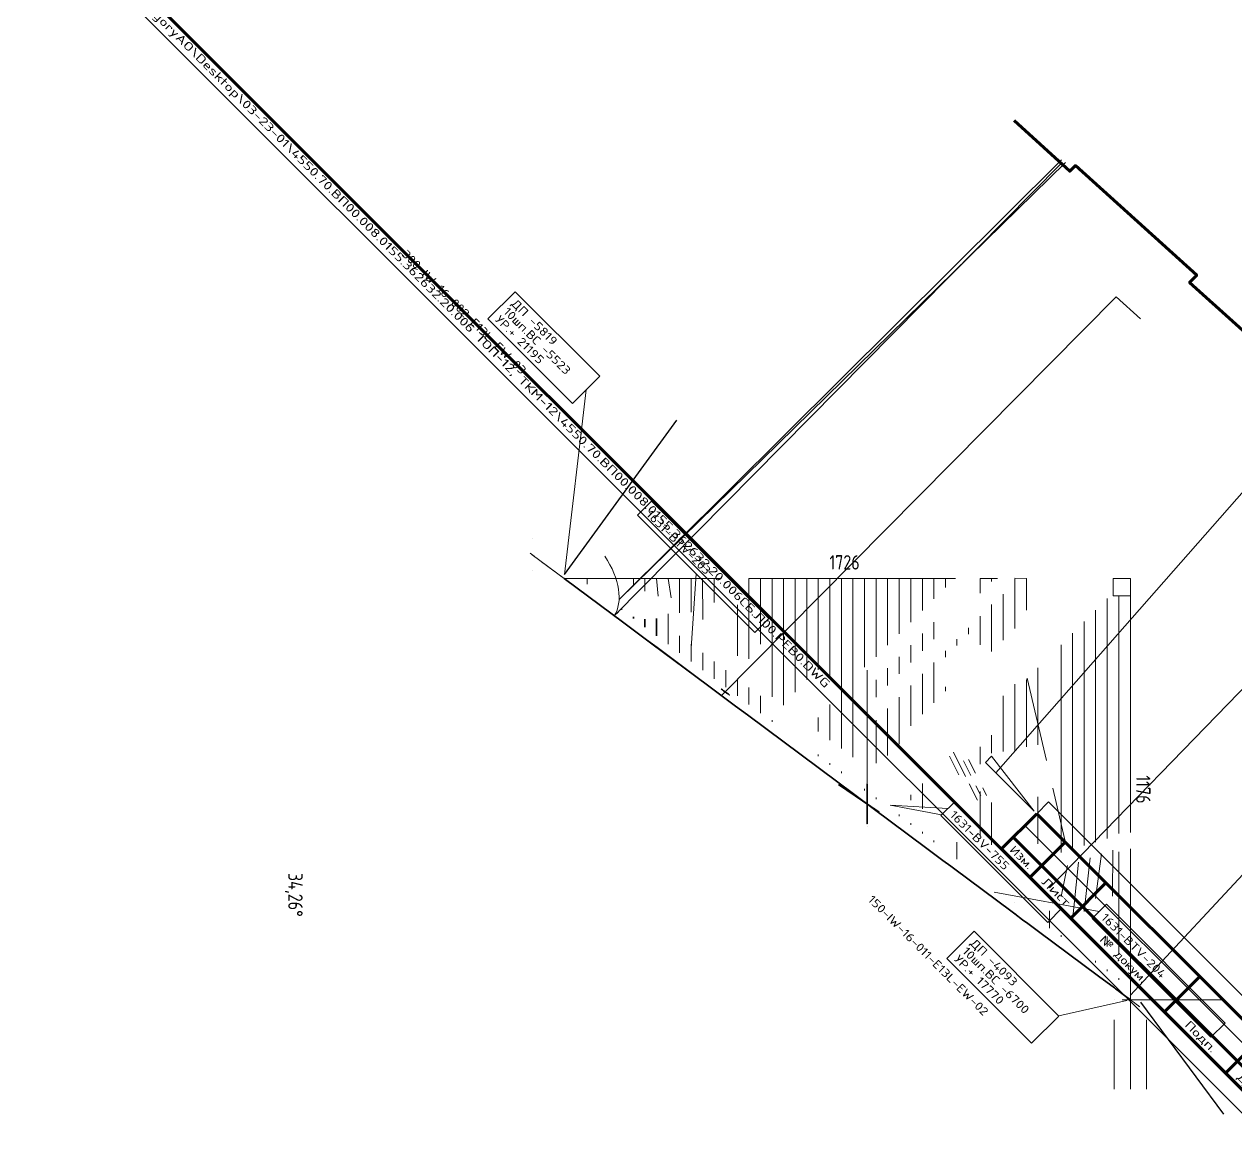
# Model space of a CAD drawing. Header units: millimetres. Extents: x -1501 to 8157, y -8271 to 1386.
# Drawn here: x 684.1 to 894.2, y -1446.8 to -1254.2 of the extents above; entities that cross this region are included whole.
import ezdxf
from ezdxf.enums import TextEntityAlignment as Align

# ---------------------------------------------------------------- set-up
doc = ezdxf.new("R2010")
doc.units = ezdxf.units.MM
doc.header["$MEASUREMENT"] = 0
for name, color, linetype, lineweight in [('--TEXT--', 7, 'Continuous', 25), ('OFORMLENIE', 7, 'Continuous', 25), ('подложка', 253, 'Continuous', 13), ('СН', 1, 'Continuous', 50)]:
    doc.layers.add(name, color=color, linetype=linetype, lineweight=lineweight)
doc.layers.add('непечат', color=2, linetype='Continuous', plot=False)
doc.layers.add('Построение', color=7, linetype='Continuous')
doc.styles.add('GOST_2.304', font='CS_Gost2304.shx', dxfattribs={"height": 2.5})
doc.styles.add('GOST_2.304_07', font='CS_Gost2304.shx', dxfattribs={"width": 0.7})
doc.styles.add('GOST_2.304_09', font='CS_Gost2304.shx', dxfattribs={"width": 0.9})
doc.styles.add('Style-CS_Gost2304', font='CS_Gost2304.shx')
doc.styles.add('TNR_30', font='times.ttf', dxfattribs={"height": 3})

# ---------------------------------------------------------------- blocks, each defined once
blk = doc.blocks.new('TerminatorOpen_0.4')
at = {"color": 0, "linetype": 'ByBlock', "lineweight": -2}
for q in [(-1, 0.2), (-1, 0), (-1, -0.2)]:
    blk.add_line((0, 0), q, dxfattribs=at)
blk = doc.blocks.new('*U21')
at = {"color": 0, "linetype": 'ByBlock', "lineweight": -2}
blk.add_lwpolyline([(420, 297), (0, 297), (0, 0), (420, 0)], close=True, dxfattribs=at)
at = {"color": 0, "linetype": 'ByBlock', "lineweight": 50}
blk.add_lwpolyline([(20, 292), (415, 292), (415, 5), (20, 5)], close=True, dxfattribs=at)
at = {"color": 0, "linetype": 'ByBlock', "lineweight": -2, "insert": (8, 2.5), "char_height": 2.5, "attachment_point": 4, "style": 'GOST_2.304'}
blk.add_mtext('C:\\\\Users\\\\GrigoryAO\\\\Desktop\\\\03-23-01\\\\4550.70.ВП00.008.0155.362632.20.006 ТОП-12, ТКМ-12\\\\4550.70.ВП00.008.0155.362632.20.006СБ.Л00.РЕВ0.DWG', dxfattribs=at)
at = {"color": 0, "linetype": 'ByBlock', "lineweight": -2, "style": 'TNR_30'}
blk.add_attdef('ВЕРХНИЙ_НОМЕР_ЛИСТА', text='', height=3, dxfattribs=at).set_placement((410, 287), align=Align.MIDDLE_CENTER)
blk = doc.blocks.new('ST_2a_dyn')
at = {"color": 0, "linetype": 'ByBlock', "lineweight": 50, "extrusion": (0, 1, 0)}
for p, q in [((-185, 15), (0, 15)), ((-10, 8), (0, 8)), ((-185, 5), (-120, 5)), ((-185, 0), (0, 0))]:
    blk.add_line(p, q, dxfattribs=at)
at = {"color": 0, "linetype": 'ByBlock', "lineweight": 50, "extrusion": (1, 0, 0)}
for p, q in [((-185, 0), (-185, 15)), ((-178, 15), (-178, 0)), ((-168, 15), (-168, 0)), ((-145, 15), (-145, 0)), ((-130, 15), (-130, 0)), ((-120, 0), (-120, 15)), ((-10, 0), (-10, 15))]:
    blk.add_line(p, q, dxfattribs=at)
at = {"color": 0, "linetype": 'ByBlock', "lineweight": 50}
blk.add_line((0, 15), (0, 0), dxfattribs=at)
at = {"color": 0, "linetype": 'ByBlock', "lineweight": -2, "extrusion": (0, 1, 0)}
blk.add_line((-185, 10), (-120, 10), dxfattribs=at)
at = {"color": 0, "linetype": 'ByBlock', "lineweight": -2, "style": 'GOST_2.304'}
for s, p in [('Лист', (-5, 11.5)), ('Лист', (-173, 2.5)), ('Подп.', (-137.5, 2.5)), ('Дата', (-125, 2.5))]:
    blk.add_text(s, height=2.5, dxfattribs=at).set_placement(p, align=Align.MIDDLE_CENTER)
at = {"color": 0, "linetype": 'ByBlock', "lineweight": -2, "width": 0.9}
for s, style, p in [('Изм.', 'GOST_2.304', (-181.5, 2.5)), ('№ докум.', 'GOST_2.304_09', (-156.5, 2.5))]:
    blk.add_text(s, height=2.5, dxfattribs=dict(at, style=style)).set_placement(p, align=Align.MIDDLE_CENTER)
at = {"color": 0, "linetype": 'ByBlock', "lineweight": -2}
for tag, height, style, flags, p in [('ИЗМ_2', 2.5, 'GOST_2.304', 12, (-181.5, 12.5)), ('ЛИСТ_2', 2.5, 'GOST_2.304', 12, (-173, 12.5)), ('N_ДОК_2', 2.5, 'GOST_2.304_09', 12, (-156.5, 12.5)), ('ИЗМ_1', 2.5, 'GOST_2.304', 12, (-181.5, 7.5)), ('ЛИСТ_1', 2.5, 'GOST_2.304', 12, (-173, 7.5)), ('N_ДОК_1', 2.5, 'GOST_2.304_09', 12, (-156.5, 7.5)), ('ШИФР', 5, 'GOST_2.304', 4, (-65, 7.5)), ('LIST', 3.5, 'GOST_2.304', 4, (-5, 4))]:
    blk.add_attdef(tag, text='', height=height, dxfattribs=dict(at, style=style, flags=flags)).set_placement(p, align=Align.MIDDLE_CENTER)
at = {"color": 0, "linetype": 'ByBlock', "lineweight": -2, "style": 'GOST_2.304_07', "width": 0.7, "flags": 12}
for tag, p in [('ДАТА_2', (-125, 12.5)), ('ДАТА_1', (-125, 7.5))]:
    blk.add_attdef(tag, text='', height=2.5, dxfattribs=at).set_placement(p, align=Align.MIDDLE_CENTER)

msp = doc.modelspace()

# ---------------------------------------------------------------- hatches: boundary and pattern name
at = {"layer": 'подложка', "extrusion": (-0.597069, -0.80219, 8.32667e-17)}
h = msp.add_hatch(color=252, dxfattribs=at)
edge = h.paths.add_edge_path()
edge.add_arc((1430.2, -338.65), 1, 180, 540)
at = {"layer": 'подложка', "extrusion": (0.597069, 0.80219, -8.32667e-17)}
h = msp.add_hatch(color=252, dxfattribs=at)
edge = h.paths.add_edge_path()
edge.add_arc((-1443.14, -338.65), 1, 180, 540)
at = {"layer": 'подложка', "extrusion": (0.597069, 0.80219, 5.55112e-17)}
h = msp.add_hatch(color=252, dxfattribs=at)
edge = h.paths.add_edge_path()
edge.add_arc((-1455.22, -338.65), 1.73, 0, 360)
at = {"layer": 'подложка', "extrusion": (-0.597069, -0.80219, 8.32667e-17)}
h = msp.add_hatch(color=252, dxfattribs=at)
edge = h.paths.add_edge_path()
edge.add_arc((1469.89, -338.65), 1, 180, 540)
at = {"layer": 'подложка', "extrusion": (-0.597069, -0.80219, -1.38778e-17)}
msp.add_hatch(color=252, dxfattribs=at).paths.add_polyline_path([(1477.91, -340.09), (1483.67, -338.65), (1477.91, -337.21)])
at = {"layer": 'подложка', "extrusion": (1, 3.92523e-17, 1.17757e-16)}
h = msp.add_hatch(color=252, dxfattribs=at)
edge = h.paths.add_edge_path()
edge.add_arc((-1389.56, -324.85), 1, -90, 270)
at = {"layer": 'подложка', "extrusion": (0.597069, 0.80219, 4.16334e-17)}
h = msp.add_hatch(color=252, dxfattribs=at)
edge = h.paths.add_edge_path()
edge.add_arc((-1495.77, -338.65), 0.431, 90, 450)
at = {"layer": 'подложка', "extrusion": (0.597069, 0.80219, -8.32667e-17)}
h = msp.add_hatch(color=252, dxfattribs=at)
edge = h.paths.add_edge_path()
edge.add_arc((-1508.71, -338.65), 1, 180, 540)
at = {"layer": 'подложка', "extrusion": (0.597069, 0.80219, 5.55112e-17)}
h = msp.add_hatch(color=252, dxfattribs=at)
edge = h.paths.add_edge_path()
edge.add_arc((-1520.79, -338.65), 1.73, 0, 360)
at = {"layer": 'подложка', "extrusion": (-0.597069, -0.80219, 8.32667e-17)}
h = msp.add_hatch(color=252, dxfattribs=at)
edge = h.paths.add_edge_path()
edge.add_arc((1532.87, -338.65), 1, 180, 540)
h = msp.add_hatch(color=252, dxfattribs=at)
edge = h.paths.add_edge_path()
edge.add_arc((1545.81, -338.65), 1, 180, 540)
at = {"layer": 'подложка', "extrusion": (1.96262e-16, 1, -3.92523e-17)}
msp.add_hatch(color=252, dxfattribs=at).paths.add_polyline_path([(-877.48, -371.07), (-876.04, -376.83), (-874.6, -371.07)])
h = msp.add_hatch(color=252, dxfattribs=at)
edge = h.paths.add_edge_path()
edge.add_arc((-876.04, -345.55), 1, 90, 450)
at = {"layer": 'подложка', "extrusion": (-1.96262e-16, -1, 3.92523e-17)}
h = msp.add_hatch(color=252, dxfattribs=at)
edge = h.paths.add_edge_path()
edge.add_arc((876.04, -406.43), 1, -90, 270)
at = {"layer": 'Построение', "linetype": 'Continuous', "lineweight": 30, "extrusion": (1, 3.92523e-17, 1.17757e-16)}
h = msp.add_hatch(color=256, dxfattribs=at)
edge = h.paths.add_edge_path()
edge.add_arc((-1389.56, -311.9), 1, -90, 270)
h = msp.add_hatch(color=256, dxfattribs=at)
edge = h.paths.add_edge_path()
edge.add_arc((-1389.56, -331.75), 1, -90, 270)
at = {"layer": 'Построение', "linetype": 'Continuous', "lineweight": 30, "extrusion": (0.597069, 0.80219, 4.16334e-17)}
h = msp.add_hatch(color=256, dxfattribs=at)
edge = h.paths.add_edge_path()
edge.add_arc((-1495.77, -331.75), 0.431, 90, 450)

# ---------------------------------------------------------------- linework, layer by layer
at = {"layer": '--TEXT--', "extrusion": (-0.57735, -0.57735, 0.57735)}
for p, q in [((777.83, -1349.74, -337.91), (797.34, -1322.92, -291.58)), ((877.83, -1423.96, -405.04), (892.19, -1443.4, -410.11))]:
    msp.add_line(p, q, dxfattribs=at)
at = {"layer": 'OFORMLENIE', "extrusion": (-0.57735, -0.57735, 0.57735)}
for q in [(859.79, -1391.26, -531.46), (992.68, -1520.07, -527.38)]:
    msp.add_line((861.83, -1389.21, -527.38), q, dxfattribs=at)
at = {"layer": 'непечат', "color": 3, "extrusion": (-0.57735, -0.57735, 0.57735)}
msp.add_lwpolyline([(-1387.86, 992.34), (10962.33, 992.34), (10962.33, -1271.92), (-1387.86, -1271.92)], close=True, dxfattribs=at)
at = {"layer": 'подложка', "color": 252, "extrusion": (-0.57735, -0.57735, 0.57735)}
for p, q in [((786.48, -1356.9, -338.65), (863.9, -1278.48, -414.58)), ((787.3, -1354.07, -334.99), (864.07, -1277.77, -413.7)), ((787.3, -1354.07, -334.99), (864.76, -1278.2, -413.44)), ((805.1, -1370.76, -353.65), (873.59, -1301.51, -427.92)), ((873.59, -1301.51, -427.92), (877.79, -1305.33, -427.54)), ((777.83, -1349.74, -337.91), (781.57, -1317.67, -302.1)), ((852.68, -1384.13, -340.83), (909.12, -1319.93, -410.81)), ((876, -1422.84, -337.96), (945.65, -1347.82, -402.17)), ((777.76, -1350.41, -338.65), (804.87, -1350.41, -338.65)), ((799.8, -1362.5, -333.83), (800.68, -1349.62, -320.08)), ((809.85, -1350.41, -338.65), (845.69, -1350.41, -338.65)), ((849.97, -1350.41, -338.65), (853, -1350.41, -338.65)), ((855.98, -1350.36, -338.65), (857.99, -1350.41, -338.65)), ((873.74, -1350.41, -338.65), (876.04, -1350.41, -338.65)), ((876.04, -1350.41, -338.65), (876.04, -1394.49, -338.65)), ((786.48, -1356.9, -338.65), (787.2, -1356.18, -337.22)), ((851.97, -1377.6, -338.65), (851.97, -1380.77, -338.65)), ((849.97, -1379.63, -338.65), (849.97, -1382.64, -338.65)), ((844.67, -1381.26, -341.37), (846.28, -1384.49, -342.99)), ((845.33, -1380.59, -340.04), (847.43, -1384.78, -342.13)), ((847.07, -1382.05, -339.77), (848.36, -1384.63, -341.06)), ((847.96, -1381.83, -338.65), (849.15, -1384.2, -339.84)), ((850.88, -1382.34, -340.83), (851.97, -1381.25, -338.65)), ((859.37, -1390.82, -340.83), (850.88, -1382.34, -340.83)), ((851.97, -1381.25, -338.65), (859.37, -1390.82, -340.83)), ((848.08, -1386.09, -342.79), (849.49, -1388.9, -344.19)), ((849.24, -1386.4, -341.94), (850.08, -1388.07, -342.77)), ((864.01, -1386.27, -338.65), (864.01, -1397.99, -338.65)), ((849.97, -1387.4, -338.65), (849.97, -1395.18, -338.65)), ((850.43, -1386.77, -341.12), (851.1, -1388.11, -341.79)), ((859.99, -1388.33, -338.65), (859.99, -1396.51, -338.65)), ((862.59, -1386.82, -339.24), (864.68, -1395.8, -341.31)), ((834.35, -1389.79, -296.06), (844.39, -1390.36, -286.6)), ((834.35, -1389.79, -296.06), (843.28, -1391.47, -288.82)), ((851.97, -1389.33, -338.65), (851.97, -1396.67, -338.65)), ((874.04, -1397.85, -338.65), (874.04, -1410.35, -338.65)), ((876.04, -1397.34, -338.65), (876.04, -1423.56, -338.65)), ((852.42, -1404.87, -337.03), (870.65, -1408.21, -322.14)), ((852.42, -1404.87, -337.03), (870.65, -1408.21, -322.14)), ((875.41, -1423.7, -407.19), (863.61, -1426.33, -421.62))]:
    msp.add_line(p, q, dxfattribs=at)
at = {"layer": 'подложка', "color": 252}
for p, q in [((929.11, -1334.92, -405.81), (862, -1404.14, -338.65)), ((772.22, -1346.29, -354.18), (772.22, -1346.29, -345.55)), ((777.76, -1350.41, -336.19), (773.84, -1347.5, -336.19)), ((777.76, -1350.41, -341.11), (773.84, -1347.5, -341.11)), ((777.76, -1350.41, -336.19), (788.14, -1358.14, -336.19)), ((777.76, -1350.41, -341.11), (788.14, -1358.14, -341.11)), ((781.77, -1350.41, -338.65), (781.77, -1351.4, -338.65)), ((789.79, -1350.41, -338.65), (789.79, -1351.74, -338.65)), ((791.8, -1350.41, -338.65), (791.8, -1352.6, -338.65)), ((793.8, -1350.41, -338.65), (794.1, -1353.49, -338.98)), ((795.81, -1350.41, -338.65), (796.36, -1353.76, -339.29)), ((797.82, -1350.41, -338.65), (797.82, -1352.28, -338.65)), ((799.82, -1350.41, -338.65), (799.82, -1351.98, -338.65)), ((801.79, -1350.41, -338.65), (801.83, -1357.52, -338.65)), ((803.83, -1350.41, -338.65), (803.83, -1354.57, -338.65)), ((809.85, -1350.41, -338.65), (809.85, -1361.53, -338.65)), ((811.86, -1350.41, -338.65), (811.86, -1355.47, -338.65)), ((813.86, -1350.41, -338.65), (813.86, -1370.99, -338.65)), ((815.87, -1350.41, -338.65), (815.87, -1372.39, -338.65)), ((817.87, -1350.41, -338.65), (817.87, -1370.18, -338.65)), ((819.88, -1350.41, -338.65), (819.88, -1367.97, -338.65)), ((821.88, -1350.41, -338.65), (821.88, -1366.25, -338.65)), ((823.89, -1350.41, -338.65), (823.89, -1367.74, -338.65)), ((825.9, -1350.41, -338.65), (825.9, -1379.95, -338.65)), ((827.9, -1350.41, -338.65), (827.9, -1381.44, -338.65)), ((829.91, -1350.41, -338.65), (829.91, -1365.84, -338.65)), ((831.91, -1350.41, -338.65), (831.91, -1364.01, -338.65)), ((833.92, -1350.41, -338.65), (833.92, -1362, -338.65)), ((835.93, -1350.41, -338.65), (835.93, -1360, -338.65)), ((837.93, -1350.41, -338.65), (837.93, -1357.99, -338.65)), ((839.94, -1350.41, -338.65), (839.94, -1355.99, -338.65)), ((841.94, -1350.41, -338.65), (841.94, -1353.98, -338.65)), ((843.95, -1350.41, -338.65), (843.95, -1351.97, -338.65)), ((849.97, -1350.41, -338.65), (849.97, -1352.96, -338.65)), ((851.97, -1350.41, -338.65), (851.97, -1350.95, -338.65)), ((855.98, -1350.41, -338.65), (855.98, -1359.11, -338.65)), ((857.99, -1350.41, -338.65), (857.99, -1355.93, -338.65)), ((876.04, -1350.41, -338.65), (873.04, -1350.41, -338.65)), ((873.04, -1350.41, -338.65), (873.04, -1353.41, -338.65)), ((876.04, -1353.41, -338.65), (876.04, -1350.41, -338.65)), ((797.82, -1352.28, -338.65), (797.82, -1356.36, -338.65)), ((799.82, -1351.98, -338.65), (799.82, -1356.25, -338.65)), ((807.84, -1354.99, -338.65), (807.84, -1363.83, -338.65)), ((851.97, -1354.95, -338.65), (851.97, -1363.12, -338.65)), ((853.98, -1353.12, -338.65), (853.98, -1361.12, -338.65)), ((872.03, -1353.89, -338.65), (872.03, -1395.58, -338.65)), ((873.04, -1353.41, -338.65), (876.04, -1353.41, -338.65)), ((874.04, -1353.41, -338.65), (874.04, -1394.71, -338.65)), ((787.79, -1355.59, -338.65), (787.79, -1355.87, -338.65)), ((795.81, -1356.57, -338.65), (795.81, -1361.85, -338.65)), ((811.86, -1355.47, -338.65), (811.86, -1361.85, -338.65)), ((849.97, -1356.96, -338.65), (849.97, -1361.96, -338.65)), ((870.02, -1355.9, -338.65), (870.02, -1396.2, -338.65)), ((789.3, -1359, -342.65), (788.14, -1358.14, -342.65)), ((841.94, -1357.98, -338.65), (841.94, -1360.98, -338.65)), ((847.96, -1358.96, -338.65), (847.96, -1360.06, -338.65)), ((868.02, -1357.9, -338.65), (868.02, -1396.78, -338.65)), ((792.29, -1361.23, -334.65), (793.9, -1362.42, -334.65)), ((797.82, -1360.36, -338.65), (797.82, -1363.34, -338.65)), ((839.94, -1359.99, -338.65), (839.94, -1362.99, -338.65)), ((845.95, -1360.97, -338.65), (845.95, -1362.07, -338.65)), ((866.01, -1359.91, -338.65), (866.01, -1397.64, -338.65)), ((799.82, -1361.85, -338.65), (799.82, -1364.83, -338.65)), ((801.83, -1363.35, -338.65), (801.83, -1366.33, -338.65)), ((809.85, -1361.53, -338.65), (809.85, -1364.39, -338.65)), ((837.93, -1361.99, -338.65), (837.93, -1364.99, -338.65)), ((843.95, -1362.97, -338.65), (843.95, -1364.07, -338.65)), ((864.01, -1361.92, -338.65), (864.01, -1386.27, -338.65)), ((803.83, -1364.84, -338.65), (803.83, -1367.82, -338.65)), ((835.93, -1364, -338.65), (835.93, -1367, -338.65)), ((841.94, -1364.98, -338.65), (841.94, -1371.98, -338.65)), ((805.84, -1366.33, -338.65), (805.84, -1369.31, -338.65)), ((833.92, -1366, -338.65), (833.92, -1369, -338.65)), ((839.94, -1366.99, -338.65), (839.94, -1373.99, -338.65)), ((858.16, -1367.74, -334.84), (861.48, -1382, -338.13)), ((859.99, -1365.93, -338.65), (859.99, -1368.02, -338.65)), ((803.37, -1369.47, -334.65), (801.76, -1368.28, -334.65)), ((803.37, -1369.47, -342.65), (801.76, -1368.28, -342.65)), ((805.44, -1371.02, -334.65), (803.84, -1369.82, -334.65)), ((806.36, -1371.7, -334.65), (803.84, -1369.82, -334.65)), ((805.44, -1371.02, -342.65), (803.84, -1369.82, -342.65)), ((806.36, -1371.7, -342.65), (803.84, -1369.82, -342.65)), ((807.84, -1367.83, -338.65), (807.84, -1370.8, -338.65)), ((809.85, -1369.32, -338.65), (809.85, -1372.3, -338.65)), ((831.91, -1368.01, -338.65), (831.91, -1371.01, -338.65)), ((837.93, -1368.99, -338.65), (837.93, -1375.99, -338.65)), ((843.95, -1369.25, -338.65), (843.95, -1369.97, -338.65)), ((855.98, -1368.77, -338.65), (855.98, -1380.43, -338.65)), ((857.99, -1367.93, -338.65), (857.99, -1370.03, -338.65)), ((859.99, -1368.02, -338.65), (859.99, -1379.31, -338.65)), ((804.75, -1370.5, -334.65), (806.36, -1371.7, -334.65)), ((804.75, -1370.5, -342.65), (806.36, -1371.7, -342.65)), ((811.86, -1370.81, -338.65), (811.86, -1373.79, -338.65)), ((835.93, -1371, -338.65), (835.93, -1379.17, -338.65)), ((853.98, -1370.77, -338.65), (853.98, -1380.47, -338.65)), ((857.99, -1370.03, -338.65), (857.99, -1379.64, -338.65)), ((806.83, -1372.05, -334.65), (808.43, -1373.24, -334.65)), ((806.83, -1372.05, -342.65), (808.43, -1373.24, -342.65)), ((808.43, -1373.24, -334.65), (809.6, -1374.11, -334.65)), ((808.43, -1373.24, -342.65), (809.6, -1374.11, -342.65)), ((809.6, -1374.11, -336.19), (826.47, -1386.67, -336.19)), ((809.6, -1374.11, -341.11), (840.74, -1397.29, -341.11)), ((823.89, -1372.32, -338.65), (823.89, -1378.46, -338.65)), ((833.92, -1373, -338.65), (833.92, -1381.17, -338.65)), ((813.86, -1374.99, -338.65), (813.86, -1375.28, -338.65)), ((821.88, -1374.53, -338.65), (821.88, -1376.97, -338.65)), ((831.91, -1375.01, -338.65), (831.91, -1382.49, -338.65)), ((821.88, -1380.97, -338.65), (821.88, -1381.25, -338.65)), ((823.89, -1382.46, -338.65), (823.89, -1382.75, -338.65)), ((825.9, -1383.95, -338.65), (825.9, -1384.24, -338.65)), ((839.94, -1385.99, -338.65), (839.94, -1390.4, -338.65)), ((829.91, -1386.94, -338.65), (829.91, -1387.23, -338.65)), ((831.91, -1388.43, -338.65), (831.91, -1388.72, -338.65)), ((837.93, -1387.99, -338.65), (837.93, -1388.91, -338.65)), ((832.32, -1391.02, -336.19), (841.18, -1397.62, -336.19)), ((835.93, -1391.42, -338.65), (835.93, -1391.7, -338.65)), ((837.93, -1392.91, -338.65), (837.93, -1393.2, -338.65)), ((839.94, -1394.4, -338.65), (839.94, -1394.69, -338.65)), ((841.94, -1395.9, -338.65), (841.94, -1396.18, -338.65)), ((845.95, -1396.19, -338.65), (845.95, -1399.17, -338.65)), ((841.91, -1398.16, -334.65), (840.74, -1397.29, -334.65)), ((841.91, -1398.16, -342.65), (840.74, -1397.29, -342.65)), ((843.51, -1399.35, -334.65), (841.91, -1398.16, -334.65)), ((843.51, -1399.35, -342.65), (841.91, -1398.16, -342.65)), ((869.08, -1398.9, -339.71), (868.02, -1408.21, -338.65)), ((871.04, -1398.23, -339.67), (870.02, -1405.99, -338.65)), ((873.02, -1397.57, -339.65), (872.92, -1405.57, -339.55)), ((844.9, -1400.38, -334.65), (846.5, -1401.57, -334.65)), ((844.9, -1400.38, -342.65), (846.5, -1401.57, -342.65)), ((865.13, -1400.24, -339.77), (864.01, -1405.63, -338.65)), ((867.02, -1399.65, -339.65), (866.01, -1409.81, -338.65)), ((846.5, -1401.57, -334.65), (854.36, -1407.43, -334.65)), ((846.5, -1401.57, -342.65), (854.36, -1407.43, -342.65)), ((855.97, -1408.62, -334.65), (854.36, -1407.43, -334.65)), ((855.97, -1408.62, -342.65), (854.36, -1407.43, -342.65)), ((855.98, -1406.61, -338.65), (855.98, -1406.63, -338.65)), ((857.35, -1409.65, -334.65), (858.96, -1410.85, -334.65)), ((857.35, -1409.65, -342.65), (858.96, -1410.85, -342.65)), ((862, -1408.14, -338.65), (862, -1411.11, -338.65)), ((858.96, -1410.85, -334.65), (860.12, -1411.71, -334.65)), ((858.96, -1410.85, -342.65), (860.12, -1411.71, -342.65)), ((860.12, -1411.71, -336.19), (870.5, -1419.44, -336.19)), ((860.12, -1411.71, -341.11), (870.5, -1419.44, -341.11)), ((874.04, -1410.35, -338.65), (874.04, -1415.78, -338.65)), ((864.01, -1412.32, -338.65), (864.01, -1412.61, -338.65)), ((872.03, -1412.56, -338.65), (872.03, -1414.29, -338.65)), ((870.02, -1416.8, -338.65), (870.02, -1417.08, -338.65)), ((870.5, -1419.44, -336.19), (873.27, -1421.5, -336.19)), ((870.5, -1419.44, -341.11), (873.27, -1421.5, -341.11)), ((872.03, -1418.29, -338.65), (872.03, -1418.58, -338.65)), ((874.04, -1419.78, -338.65), (874.04, -1420.07, -338.65)), ((873.21, -1430.47, -413.33), (873.21, -1427.01, -413.33)), ((878.87, -1430.47, -413.33), (878.87, -1427.01, -413.33)), ((873.21, -1439.09, -413.33), (873.21, -1430.47, -413.33)), ((876.04, -1439.09, -413.33), (876.04, -1430.47, -413.33)), ((878.87, -1439.09, -413.33), (878.87, -1430.47, -413.33))]:
    msp.add_line(p, q, dxfattribs=at)
at = {"layer": 'подложка', "color": 252, "extrusion": (1, -5.55112e-17, 5.55112e-17)}
for p, q in [((772.22, -1343.46, -331.75), (772.22, -1343.46, -338.65)), ((772.22, -1343.46, -345.55), (772.22, -1343.46, -338.65)), ((772.22, -1343.46, -354.18), (772.22, -1343.46, -345.55)), ((772.22, -1349.12, -331.75), (772.22, -1349.12, -334.57)), ((772.22, -1349.12, -345.55), (772.22, -1349.12, -339.49)), ((772.22, -1349.12, -354.18), (772.22, -1349.12, -345.55)), ((830.36, -1385.56, -291.2), (830.36, -1385.56, -289.2)), ((830.36, -1385.56, -289.2), (830.36, -1385.56, -290.33)), ((830.36, -1385.56, -306.73), (830.36, -1385.56, -304.73)), ((830.36, -1385.56, -292.92), (830.36, -1385.56, -294.92)), ((830.36, -1385.56, -304.73), (830.36, -1385.56, -294.92)), ((830.36, -1385.56, -308.45), (830.36, -1385.56, -310.45)), ((830.36, -1385.56, -310.45), (830.36, -1385.56, -311.9)), ((830.36, -1386.73, -324.85), (830.36, -1386.73, -311.9)), ((830.36, -1386.73, -331.75), (830.36, -1386.73, -338.65)), ((830.36, -1389.81, -306.48), (830.36, -1389.31, -306.98)), ((830.36, -1389.31, -306.48), (830.36, -1389.81, -306.98)), ((830.36, -1389.81, -290.95), (830.36, -1389.31, -291.45)), ((830.36, -1389.31, -290.95), (830.36, -1389.81, -291.45)), ((830.36, -1392.39, -324.85), (830.36, -1392.39, -311.9)), ((830.36, -1393.56, -291.2), (830.36, -1393.56, -289.2)), ((830.36, -1393.56, -289.2), (830.36, -1393.56, -290.33)), ((830.36, -1393.56, -306.73), (830.36, -1393.56, -304.73)), ((830.36, -1393.56, -292.92), (830.36, -1393.56, -294.92)), ((830.36, -1393.56, -304.73), (830.36, -1393.56, -294.92)), ((830.36, -1393.56, -308.45), (830.36, -1393.56, -310.45)), ((830.36, -1393.56, -310.45), (830.36, -1393.56, -311.9)), ((876.04, -1420.72, -412.17), (876.04, -1420.6, -411.01)), ((876.04, -1420.6, -411.01), (876.04, -1420.73, -409.88)), ((876.04, -1421.09, -413.3), (876.04, -1420.72, -412.17)), ((876.04, -1421.72, -414.32), (876.04, -1421.09, -413.3)), ((876.04, -1422.57, -415.17), (876.04, -1421.72, -414.32)), ((873.21, -1423.56, -345.55), (873.21, -1423.56, -342.1)), ((873.21, -1423.56, -406.43), (873.21, -1423.56, -345.55)), ((873.21, -1423.56, -406.43), (873.21, -1423.56, -409.88)), ((876.04, -1423.6, -415.8), (876.04, -1422.57, -415.17)), ((876.04, -1424.72, -416.18), (876.04, -1423.6, -415.8)), ((878.87, -1423.56, -345.55), (878.87, -1423.56, -342.1)), ((878.87, -1423.56, -406.43), (878.87, -1423.56, -345.55)), ((878.87, -1423.56, -406.43), (878.87, -1423.56, -409.88)), ((876.04, -1425.88, -416.29), (876.04, -1424.72, -416.18)), ((876.04, -1427.01, -416.16), (876.04, -1425.88, -416.29))]:
    msp.add_line(p, q, dxfattribs=at)
at = {"layer": 'подложка', "color": 252, "extrusion": (-0.597069, -0.80219, 0)}
for p, q in [((772.22, -1346.29, -338.65), (777.76, -1350.41, -338.65)), ((772.22, -1346.29, -331.75), (772.22, -1346.29, -338.65)), ((772.22, -1346.29, -345.55), (772.22, -1346.29, -338.65)), ((804.75, -1370.5, -338.65), (804.75, -1370.5, -354.9)), ((804.75, -1370.5, -353.65), (805.44, -1371.02, -353.65)), ((805.44, -1371.02, -338.65), (805.44, -1371.02, -354.9)), ((830.36, -1389.56, -338.65), (830.36, -1389.56, -354.9)), ((832.37, -1391.05, -353.65), (841.51, -1397.86, -353.65)), ((843.51, -1399.35, -338.65), (843.51, -1399.35, -354.9))]:
    msp.add_line(p, q, dxfattribs=at)
at = {"layer": 'подложка', "color": 252, "extrusion": (-0.597069, -0.80219, 5.55112e-17)}
for p, q in [((777.76, -1350.41, -338.65), (777.76, -1350.41, -354.9)), ((777.76, -1350.41, -338.65), (777.76, -1350.41, -361.9)), ((779.76, -1351.9, -353.65), (788.9, -1358.71, -353.65)), ((779.76, -1351.9, -360.65), (874.04, -1422.07, -360.65)), ((790.91, -1360.2, -338.65), (790.91, -1360.2, -354.9)), ((804.95, -1370.65, -338.4), (804.55, -1370.35, -338.9)), ((804.95, -1370.65, -338.9), (804.55, -1370.35, -338.4)), ((807.03, -1372.2, -338.4), (806.63, -1371.9, -338.9)), ((807.03, -1372.2, -338.9), (806.63, -1371.9, -338.4)), ((806.83, -1372.05, -338.65), (806.83, -1372.05, -354.9)), ((808.83, -1373.54, -353.65), (828.35, -1388.07, -353.65)), ((830.36, -1389.56, -338.65), (830.36, -1389.56, -354.9)), ((876.04, -1423.56, -338.65), (876.04, -1423.56, -361.9))]:
    msp.add_line(p, q, dxfattribs=at)
at = {"layer": 'подложка', "color": 252, "extrusion": (-0.597069, -0.80219, 1.11022e-16)}
for p, q in [((792.29, -1361.23, -338.65), (792.29, -1361.23, -354.9)), ((794.3, -1362.72, -353.65), (801.36, -1367.98, -353.65)), ((803.37, -1369.47, -338.65), (803.37, -1369.47, -354.9)), ((844.9, -1400.38, -338.65), (844.9, -1400.38, -354.9)), ((846.9, -1401.87, -353.65), (853.96, -1407.13, -353.65)), ((855.97, -1408.62, -338.65), (855.97, -1408.62, -354.9))]:
    msp.add_line(p, q, dxfattribs=at)
at = {"layer": 'подложка', "color": 252, "extrusion": (-1, 5.55112e-17, -5.55112e-17)}
for p, q in [((830.36, -1389.56, -338.65), (830.36, -1366.31, -338.65)), ((830.36, -1389.56, -292.92), (830.36, -1366.31, -292.92)), ((830.36, -1367.56, -336.15), (830.36, -1367.56, -295.42)), ((830.36, -1389.56, -306.73), (830.36, -1373.31, -306.73)), ((830.36, -1389.56, -292.92), (830.36, -1373.31, -292.92)), ((830.36, -1389.56, -338.65), (830.36, -1373.31, -338.65)), ((830.36, -1389.56, -308.45), (830.36, -1373.31, -308.45)), ((830.36, -1374.56, -304.23), (830.36, -1374.56, -295.42)), ((830.36, -1374.56, -336.15), (830.36, -1374.56, -310.95)), ((876.04, -1426.96, -409.91), (876.04, -1426.39, -409.88)), ((876.04, -1426.98, -409.93), (876.04, -1426.96, -409.91)), ((876.04, -1427.01, -410.5), (876.04, -1426.98, -409.93))]:
    msp.add_line(p, q, dxfattribs=at)
at = {"layer": 'подложка', "color": 252, "extrusion": (0.597069, 0.80219, -1.11022e-16)}
msp.add_line((805.1, -1370.76, -335.2), (805.1, -1370.76, -334.34), dxfattribs=at)
at = {"layer": 'подложка', "color": 252, "extrusion": (0.597069, 0.80219, -5.55112e-17)}
for p, q in [((843.31, -1399.2, -338.4), (843.71, -1399.5, -338.9)), ((843.31, -1399.2, -338.9), (843.71, -1399.5, -338.4))]:
    msp.add_line(p, q, dxfattribs=at)
at = {"layer": 'подложка', "color": 252, "extrusion": (-0.597069, -0.80219, 1.66533e-16)}
for p, q in [((857.35, -1409.65, -338.65), (857.35, -1409.65, -354.9)), ((859.36, -1411.15, -353.65), (874.04, -1422.07, -353.65)), ((876.04, -1423.56, -338.65), (876.04, -1423.56, -354.9))]:
    msp.add_line(p, q, dxfattribs=at)
at = {"layer": 'подложка', "color": 252, "extrusion": (0.597069, 0.80219, 4.55191e-15)}
for p, q in [((873.27, -1421.5, -336.19), (874.09, -1422.11, -336.32)), ((873.27, -1421.5, -341.11), (873.74, -1421.85, -341.09)), ((873.74, -1421.85, -341.09), (874.24, -1422.23, -341.4)), ((874.09, -1422.11, -336.32), (874.87, -1422.69, -336.65)), ((874.24, -1422.23, -341.4), (874.42, -1422.36, -342.1)), ((874.87, -1422.69, -336.65), (875.57, -1423.21, -337.14)), ((875.57, -1423.21, -337.14), (876.18, -1423.67, -337.78)), ((876.18, -1423.67, -337.78), (876.69, -1424.05, -338.52)), ((876.69, -1424.05, -338.52), (877.1, -1424.35, -339.35)), ((877.1, -1424.35, -339.35), (877.39, -1424.57, -340.23)), ((877.39, -1424.57, -340.23), (877.58, -1424.71, -341.16)), ((877.58, -1424.71, -341.16), (877.66, -1424.77, -342.1))]:
    msp.add_line(p, q, dxfattribs=at)
at = {"layer": 'подложка', "color": 252, "extrusion": (-5.55112e-17, -1, 5.55112e-17)}
for p, q in [((876.04, -1423.56, -406.43), (892.29, -1423.56, -406.43)), ((876.04, -1423.56, -338.65), (892.29, -1423.56, -338.65)), ((891.04, -1423.56, -403.93), (891.04, -1423.56, -341.15))]:
    msp.add_line(p, q, dxfattribs=at)
at = {"layer": 'подложка', "color": 252, "extrusion": (0.597069, 0.80219, -5.55112e-17), "elevation": -618.91, "flags": 128}
msp.add_lwpolyline([(-1477.91, -340.09), (-1483.67, -338.65), (-1477.91, -337.21), (-1477.91, -339.65)], dxfattribs=at)
at = {"layer": 'подложка', "color": 252, "extrusion": (-0.597069, -0.80219, 5.55112e-17), "elevation": 618.91, "flags": 128}
msp.add_lwpolyline([(1478.69, -339.89), (1483.67, -338.65), (1477.91, -337.21), (1477.91, -340.09)], dxfattribs=at)
at = {"layer": 'подложка', "color": 252, "extrusion": (5.55112e-17, 1, -5.55112e-17), "elevation": -1423.56, "flags": 128}
for points in [[(-877.28, -371.85), (-876.04, -376.83), (-874.6, -371.07), (-877.48, -371.07)], [(-877.48, -371.07), (-876.04, -376.83), (-874.6, -371.07), (-877.04, -371.07)]]:
    msp.add_lwpolyline(points, dxfattribs=at)
at = {"layer": 'подложка', "color": 252, "extrusion": (-1, 5.55112e-17, -5.55112e-17), "elevation": -876.04, "flags": 128}
msp.add_lwpolyline([(1423.56, -406.43), (1423.56, -409.88, 0.414227), (1427.01, -413.33), (1430.47, -413.33)], format="xyb", dxfattribs=at)
at = {"layer": 'подложка', "color": 252, "extrusion": (-0.57735, -0.57735, 0.57735)}
msp.add_arc((1502.49, -511.07, 133.81), 13.21, 7.3342, 69.3876, dxfattribs=at)
at = {"layer": 'подложка', "color": 252, "extrusion": (0.597069, 0.80219, 2.96705e-08)}
msp.add_point((797.86, -1365.37, -340.23), dxfattribs=at)
at = {"layer": 'подложка', "color": 252, "extrusion": (0.597069, 0.80219, 2.83511e-08)}
msp.add_point((850.46, -1404.52, -340.23), dxfattribs=at)
at = {"layer": 'подложка', "color": 252, "extrusion": (-0.597069, -0.80219, 1.11022e-16)}
msp.add_solid([(1477.91, -340.09, 618.91), (1483.67, -338.65, 618.91), (1477.91, -337.21, 618.91)], dxfattribs=at)
at = {"layer": 'подложка', "color": 252, "extrusion": (5.55112e-17, 1, -5.55112e-17)}
msp.add_solid([(-877.48, -371.07, -1423.56), (-876.04, -376.83, -1423.56), (-874.6, -371.07, -1423.56)], dxfattribs=at)
at = {"layer": 'подложка', "color": 252}
for points in [[(769.27, -1300.64, -297.37), (783.94, -1315.31, -297.37), (779.2, -1320.04, -306.84), (764.53, -1305.37, -306.84)], [(792.92, -1336.97, -315.18), (813.32, -1357.37, -315.18), (810.88, -1359.82, -320.08), (790.48, -1339.42, -320.08)], [(772.57, -1346.55, -339.08), (772.57, -1346.55, -338.22), (771.87, -1346.03, -338.22), (771.87, -1346.03, -339.08)], [(816.03, -1378.9, -340.09), (820.65, -1382.34, -338.65), (816.03, -1378.9, -337.21)], [(845.61, -1389.14, -284.15), (864.16, -1407.68, -284.15), (861.71, -1410.13, -289.05), (843.16, -1391.59, -289.05)], [(871.88, -1406.98, -319.69), (892.49, -1427.6, -319.69), (890.04, -1430.05, -324.59), (869.43, -1409.43, -324.59)], [(848.93, -1411.67, -421.65), (863.63, -1426.38, -421.65), (858.9, -1431.11, -431.12), (844.19, -1416.41, -431.12)], [(877.48, -1423.56, -371.07), (876.04, -1423.56, -376.83), (874.6, -1423.56, -371.07)]]:
    msp.add_3dface(points, dxfattribs=at)
at = {"layer": 'Построение', "linetype": 'Continuous', "lineweight": 30}
for p, q in [((777.76, -1350.41, -338.65), (788.14, -1358.14, -338.65)), ((789.79, -1357.08, -338.65), (789.79, -1357.37, -338.65)), ((789.3, -1359, -334.65), (788.14, -1358.14, -334.65)), ((790.91, -1360.2, -334.65), (789.3, -1359, -334.65)), ((789.3, -1359, -334.65), (789.3, -1359, -334.65)), ((790.91, -1360.2, -342.65), (789.3, -1359, -342.65)), ((789.3, -1359, -342.65), (789.3, -1359, -342.65)), ((791.8, -1357.51, -338.65), (791.8, -1358.86, -338.65)), ((793.8, -1357.38, -338.65), (793.8, -1360.35, -338.65)), ((792.29, -1361.23, -342.65), (793.9, -1362.42, -342.65)), ((793.9, -1362.42, -334.65), (801.76, -1368.28, -334.65)), ((793.9, -1362.42, -342.65), (801.76, -1368.28, -342.65)), ((809.6, -1374.11, -338.65), (840.74, -1397.29, -338.65)), ((830.36, -1389.56, -324.85), (830.36, -1389.56, -311.9)), ((860.12, -1411.71, -338.65), (870.5, -1419.44, -338.65)), ((876.04, -1423.56, -406.43), (876.04, -1423.56, -345.55))]:
    msp.add_line(p, q, dxfattribs=at)
at = {"layer": 'Построение', "linetype": 'Continuous', "lineweight": 30, "extrusion": (-0.597069, -0.80219, 5.55112e-17)}
for p, q in [((792.49, -1361.38, -338.4), (792.09, -1361.08, -338.9)), ((792.49, -1361.38, -338.9), (792.09, -1361.08, -338.4))]:
    msp.add_line(p, q, dxfattribs=at)
at = {"layer": 'Построение', "linetype": 'Continuous', "lineweight": 30, "extrusion": (0.597069, 0.80219, 5.55112e-17)}
for p, q in [((802.67, -1368.96, -335.2), (792.98, -1361.74, -342.1)), ((855.28, -1408.11, -335.2), (845.59, -1400.9, -342.1))]:
    msp.add_line(p, q, dxfattribs=at)
at = {"layer": 'Построение', "linetype": 'Continuous', "lineweight": 30, "extrusion": (0.597069, 0.80219, 2.96705e-08)}
msp.add_line((797.83, -1365.35, -341.15), (797.83, -1365.35, -332.65), dxfattribs=at)
at = {"layer": 'Построение', "linetype": 'Continuous', "lineweight": 30, "extrusion": (0.56323, 0.8263, -5.55112e-17)}
msp.add_line((832.43, -1390.97, -299.82), (825.4, -1386.18, -299.82), dxfattribs=at)
at = {"layer": 'Построение', "linetype": 'Continuous', "lineweight": 30, "extrusion": (1, -5.55112e-17, 5.55112e-17)}
for p, q in [((830.36, -1386.11, -293.78), (830.36, -1393.01, -305.86)), ((830.36, -1386.11, -305.86), (830.36, -1393.01, -293.78))]:
    msp.add_line(p, q, dxfattribs=at)
at = {"layer": 'Построение', "linetype": 'Continuous', "lineweight": 30, "extrusion": (0.597069, 0.80219, -5.55112e-17)}
for p, q in [((830.36, -1389.56, -338.65), (830.36, -1389.56, -331.75)), ((855.77, -1408.47, -338.4), (856.17, -1408.77, -338.9)), ((855.77, -1408.47, -338.9), (856.17, -1408.77, -338.4))]:
    msp.add_line(p, q, dxfattribs=at)
at = {"layer": 'Построение', "linetype": 'Continuous', "lineweight": 30, "extrusion": (0.597069, 0.80219, 2.83511e-08)}
msp.add_line((850.43, -1404.5, -341.15), (850.43, -1404.5, -332.65), dxfattribs=at)
at = {"layer": 'Построение', "linetype": 'Continuous', "lineweight": 30, "extrusion": (-0.597069, -0.80219, 5.55112e-17), "elevation": 618.91, "flags": 128}
msp.add_lwpolyline([(1445.73, -336.06), (1443.14, -337.79), (1443.14, -339.51), (1445.73, -341.24)], dxfattribs=at)
at = {"layer": 'Построение', "linetype": 'Continuous', "lineweight": 30, "extrusion": (0.597069, 0.80219, -1.11022e-16), "elevation": -618.91, "flags": 128}
for points in [[(-1467.3, -336.06), (-1469.89, -337.79), (-1469.89, -339.51), (-1467.3, -341.24)], [(-1530.28, -336.06), (-1532.87, -337.79), (-1532.87, -339.51), (-1530.28, -341.24)]]:
    msp.add_lwpolyline(points, dxfattribs=at)
at = {"layer": 'Построение', "linetype": 'Continuous', "lineweight": 30, "extrusion": (1, -5.55112e-17, 5.55112e-17), "elevation": 830.36, "flags": 128}
msp.add_lwpolyline([(-1387.82, -331.75), (-1386.95, -328.32), (-1387.82, -324.85), (-1391.3, -324.85), (-1392.17, -328.32), (-1391.3, -331.75), (-1387.82, -331.75)], close=True, dxfattribs=at)
at = {"layer": 'Построение', "linetype": 'Continuous', "lineweight": 30, "extrusion": (-1, 5.55112e-17, -5.55112e-17), "elevation": -830.36, "flags": 128}
msp.add_lwpolyline([(1386.97, -309.32), (1388.7, -311.9), (1390.42, -311.9), (1392.15, -309.32)], dxfattribs=at)
at = {"layer": 'Построение', "linetype": 'Continuous', "lineweight": 30, "extrusion": (-0.597069, -0.80219, 1.11022e-16), "elevation": 618.91, "flags": 128}
msp.add_lwpolyline([(1511.3, -336.06), (1508.71, -337.79), (1508.71, -339.51), (1511.3, -341.24)], dxfattribs=at)
at = {"layer": 'Построение', "linetype": 'Continuous', "lineweight": 30, "extrusion": (0.597069, 0.80219, 1.60982e-15), "elevation": -618.91, "flags": 128}
msp.add_lwpolyline([(-1552.72, -345.55), (-1552.72, -342.1, -0.414227), (-1549.27, -338.65), (-1545.81, -338.65)], format="xyb", dxfattribs=at)
at = {"layer": 'Построение', "linetype": 'Continuous', "lineweight": 30, "extrusion": (0.597069, 0.80219, -5.55112e-17)}
msp.add_circle((-1464.39, -332.25, -618.01), 0.863, dxfattribs=at)
at = {"layer": 'Построение', "linetype": 'Continuous', "lineweight": 30, "extrusion": (1, -5.55112e-17, 5.55112e-17)}
msp.add_circle((-1389.56, -299.82, 830.36), 1.73, dxfattribs=at)
at = {"layer": 'Построение', "linetype": 'Continuous', "lineweight": 30, "extrusion": (0.56323, 0.8263, -5.55112e-17)}
msp.add_point((831.66, -1390.45, -299.79), dxfattribs=at)
at = {"layer": 'Построение', "linetype": 'Continuous', "lineweight": 30, "extrusion": (-0.597069, -0.80219, -2.96704e-08)}
msp.add_solid([(1457.22, -332.15, 618.91), (1453.22, -332.15, 618.91), (1457.22, -332.65, 618.91), (1453.22, -332.65, 618.91)], dxfattribs=at)
at = {"layer": 'Построение', "linetype": 'Continuous', "lineweight": 30, "extrusion": (-0.56323, -0.8263, 5.55112e-17)}
msp.add_solid([(1462.27, -297.82, 680.51), (1462.27, -301.82, 680.51), (1462.77, -297.82, 680.51), (1462.77, -301.82, 680.51)], dxfattribs=at)
at = {"layer": 'Построение', "linetype": 'Continuous', "lineweight": 30, "extrusion": (-0.597069, -0.80219, -2.8351e-08)}
msp.add_solid([(1522.79, -332.15, 618.91), (1518.79, -332.15, 618.91), (1522.79, -332.65, 618.91), (1518.79, -332.65, 618.91)], dxfattribs=at)
at = {"layer": 'Построение', "linetype": 'Continuous', "lineweight": 30}
for points in [[(790.91, -1360.2, -335.2), (790.22, -1359.68, -335.2), (790.22, -1359.68, -342.1), (790.91, -1360.2, -342.1)], [(792.29, -1361.23, -339.95), (790.91, -1360.2, -339.95), (790.91, -1360.2, -337.36), (792.29, -1361.23, -337.36)], [(792.98, -1361.74, -335.2), (792.29, -1361.23, -335.2), (792.29, -1361.23, -342.1), (792.98, -1361.74, -342.1)], [(803.37, -1369.47, -335.2), (802.67, -1368.96, -335.2), (802.67, -1368.96, -342.1), (803.37, -1369.47, -342.1)], [(804.75, -1370.5, -339.95), (803.37, -1369.47, -339.95), (803.37, -1369.47, -337.36), (804.75, -1370.5, -337.36)], [(805.44, -1371.02, -335.2), (804.75, -1370.5, -335.2), (804.75, -1370.5, -342.1), (805.44, -1371.02, -342.1)], [(806.83, -1372.05, -339.95), (805.44, -1371.02, -339.95), (805.44, -1371.02, -337.36), (806.83, -1372.05, -337.36)], [(806.83, -1372.05, -335.2), (807.52, -1372.56, -335.2), (807.52, -1372.56, -342.1), (806.83, -1372.05, -342.1)], [(830.36, -1386.11, -290.33), (830.36, -1386.11, -291.2), (830.36, -1393.01, -291.2), (830.36, -1393.01, -290.33)], [(830.36, -1386.11, -292.92), (830.36, -1386.11, -293.78), (830.36, -1393.01, -293.78), (830.36, -1393.01, -292.92)], [(830.36, -1386.11, -305.86), (830.36, -1386.11, -306.73), (830.36, -1393.01, -306.73), (830.36, -1393.01, -305.86)], [(830.36, -1386.11, -308.45), (830.36, -1386.11, -309.32), (830.36, -1393.01, -309.32), (830.36, -1393.01, -308.45)], [(830.36, -1390.86, -291.2), (830.36, -1390.86, -292.92), (830.36, -1388.27, -292.92), (830.36, -1388.27, -291.2)], [(830.36, -1390.86, -306.73), (830.36, -1390.86, -308.45), (830.36, -1388.27, -308.45), (830.36, -1388.27, -306.73)], [(843.51, -1399.35, -335.2), (842.82, -1398.84, -335.2), (842.82, -1398.84, -342.1), (843.51, -1399.35, -342.1)], [(843.51, -1399.35, -339.95), (844.9, -1400.38, -339.95), (844.9, -1400.38, -337.36), (843.51, -1399.35, -337.36)], [(845.59, -1400.9, -335.2), (844.9, -1400.38, -335.2), (844.9, -1400.38, -342.1), (845.59, -1400.9, -342.1)], [(855.97, -1408.62, -335.2), (855.28, -1408.11, -335.2), (855.28, -1408.11, -342.1), (855.97, -1408.62, -342.1)], [(857.35, -1409.65, -339.95), (855.97, -1408.62, -339.95), (855.97, -1408.62, -337.36), (857.35, -1409.65, -337.36)], [(857.35, -1409.65, -335.2), (858.05, -1410.17, -335.2), (858.05, -1410.17, -342.1), (857.35, -1409.65, -342.1)]]:
    msp.add_3dface(points, dxfattribs=at)
at = {"layer": 'СН', "extrusion": (-0.57735, -0.57735, 0.57735)}
msp.add_lwpolyline([(1503.87, -508.26), (1516.91, -507.29), (1516.91, -504.88), (1545.28, -502.39), (1545.28, -505.43), (1567.67, -503.47), (1567.67, -483.07), (1565.32, -483.07), (1565.32, -461.91), (1574.43, -461.91), (1574.43, -483.25), (1571.98, -483.25), (1571.98, -502.13), (1581.94, -501.15), (1581.94, -499.57), (1606.94, -497.68), (1606.94, -500.24), (1622.52, -498.99, -0.377914), (1627.69, -502.87), (1627.69, -553.95)], format="xyb", dxfattribs=at)

# ---------------------------------------------------------------- block references
at = {"layer": 'OFORMLENIE', "extrusion": (-0.57735, -0.57735, 0.57735)}
msp.add_blockref('*U21', (1361.73, -670.91), dxfattribs=at)
ref = msp.add_blockref('ST_2a_dyn', (1776.73, -665.91), dxfattribs=at)
ref.add_attrib('LIST', '23', dxfattribs={"layer": '0', "color": 0, "linetype": 'ByBlock', "lineweight": -2, "extrusion": (-0.57735, -0.57735, 0.57735), "height": 3.5, "style": 'GOST_2.304'}).set_placement((1771.73, -661.91), align=Align.MIDDLE_CENTER)
ref.add_attrib('ШИФР', '01.16.01.08.155.362632.20.006СБ', dxfattribs={"layer": '0', "color": 0, "linetype": 'ByBlock', "lineweight": -2, "extrusion": (-0.57735, -0.57735, 0.57735), "height": 5, "style": 'GOST_2.304'}).set_placement((1711.73, -658.41), align=Align.MIDDLE_CENTER)
at = {"layer": 'подложка', "color": 252, "extrusion": (-0.597069, -0.80219, 5.55112e-17), "rotation": 180}
for p, xscale, yscale, zscale in [((1430.2, -353.65, 618.91), 2.500000000000001, 2.500000000000001, 2.500000000000001), ((1430.2, -360.65, 618.91), 2.5, 2.5, 2.5), ((1466.44, -353.65, 618.91), 2.5, 2.5, 2.5)]:
    msp.add_blockref('TerminatorOpen_0.4', p, dxfattribs=dict(at, xscale=xscale, yscale=yscale, zscale=zscale))
at = {"layer": 'подложка', "color": 252, "extrusion": (-0.597069, -0.80219, 5.55112e-17), "xscale": 2.5, "yscale": 2.5, "zscale": 2.5}
for p in [(1446.59, -353.65, 618.91), (1495.77, -353.65, 618.91), (1552.72, -360.65, 618.91)]:
    msp.add_blockref('TerminatorOpen_0.4', p, dxfattribs=at)
at = {"layer": 'подложка', "color": 252, "extrusion": (-0.597069, -0.80219, 1.11022e-16)}
for p, xscale, yscale, zscale, rotation in [((1448.32, -353.65, 618.91), 2.500000000000001, 2.500000000000001, 2.500000000000001, 180), ((1462.12, -353.65, 618.91), 2.5, 2.5, 2.5, 359.9999999999999), ((1513.89, -353.65, 618.91), 2.500000000000001, 2.500000000000001, 2.500000000000001, 180), ((1527.69, -353.65, 618.91), 2.5, 2.5, 2.5, 359.9999999999999)]:
    msp.add_blockref('TerminatorOpen_0.4', p, dxfattribs=dict(at, xscale=xscale, yscale=yscale, zscale=zscale, rotation=rotation))
at = {"layer": 'подложка', "color": 252, "extrusion": (-1, 5.55112e-17, -5.55112e-17), "xscale": 2.5, "yscale": 2.5, "zscale": 2.5}
for p, rotation in [((1367.56, -338.65, -830.36), 269.9999999999999), ((1367.56, -292.92, -830.36), 89.99999999999997), ((1374.56, -306.73, -830.36), 269.9999999999999), ((1374.56, -292.92, -830.36), 89.99999999999997), ((1374.56, -308.45, -830.36), 89.99999999999997), ((1374.56, -338.65, -830.36), 269.9999999999999)]:
    msp.add_blockref('TerminatorOpen_0.4', p, dxfattribs=dict(at, rotation=rotation))
at = {"layer": 'подложка', "color": 252, "extrusion": (-0.597069, -0.80219, 0), "xscale": 2.5, "yscale": 2.5, "zscale": 2.5, "rotation": 180}
msp.add_blockref('TerminatorOpen_0.4', (1495.77, -353.65, 618.91), dxfattribs=at)
at = {"layer": 'подложка', "color": 252, "extrusion": (-0.597069, -0.80219, 0), "xscale": 2.500000000000001, "yscale": 2.500000000000001, "zscale": 2.500000000000001}
msp.add_blockref('TerminatorOpen_0.4', (1512.16, -353.65, 618.91), dxfattribs=at)
at = {"layer": 'подложка', "color": 252, "extrusion": (-0.597069, -0.80219, 1.66533e-16)}
for p, xscale, yscale, zscale, rotation in [((1529.42, -353.65, 618.91), 2.500000000000001, 2.500000000000001, 2.500000000000001, 180), ((1552.72, -353.65, 618.91), 2.5, 2.5, 2.5, 359.9999999999999)]:
    msp.add_blockref('TerminatorOpen_0.4', p, dxfattribs=dict(at, xscale=xscale, yscale=yscale, zscale=zscale, rotation=rotation))
at = {"layer": 'подложка', "color": 252, "extrusion": (-5.55112e-17, -1, 5.55112e-17), "xscale": 2.499999999999999, "yscale": 2.499999999999999, "zscale": 2.499999999999999}
for p, rotation in [((891.04, -406.43, 1423.56), 270), ((891.04, -338.65, 1423.56), 90)]:
    msp.add_blockref('TerminatorOpen_0.4', p, dxfattribs=dict(at, rotation=rotation))

# ---------------------------------------------------------------- texts
at = {"layer": 'подложка', "color": 252, "extrusion": (-0.57735, -0.57735, 0.57735), "style": 'Style-CS_Gost2304', "width": 0.875}
for s, p in [('300-IW-16-002-E13L-EW-03', (1445.14, -474.9, 135.1)), ('ДП -5819', (1464.65, -462.13, 135.1)), ('УР.+ 21195', (1464.65, -468.93, 135.1)), ('10шп.ВС -5523', (1464.65, -465.53, 135.1)), ('1631-BTV-203', (1507.06, -482.45, 132.14)), ('1631-BV-755', (1581.21, -456.9, 149.75)), ('150-IW-16-011-E13L-EW-02', (1581.55, -588.9, 81.46)), ('1631-BTV-204', (1612.4, -482.48, 124.37)), ('ДП -4093', (1599.49, -576.41, 81.46)), ('УР.+ 17770', (1599.49, -583.21, 81.46)), ('10шп.ВС -6700', (1599.49, -579.81, 81.46))]:
    msp.add_text(s, height=2.5, rotation=360, dxfattribs=at).set_placement(p, align=Align.MIDDLE_LEFT)
at = {"layer": 'подложка', "color": 252, "style": 'GOST_2.304'}
msp.add_text('1726', height=2.5, dxfattribs=at).set_placement((823.81, -1348.87, -338.53))
at = {"layer": 'подложка', "color": 252, "extrusion": (-0.597069, -0.80219, 0), "style": 'GOST_2.304'}
msp.add_text('48', height=2.5, dxfattribs=at).set_placement((1464.48, -358.42, 618.91))
at = {"layer": 'подложка', "color": 252, "style": 'GOST_2.304'}
for s, p in [('1176', (877.04, -1384.6, -338.65)), ('34,26°', (729.89, -1401.54, -273.41))]:
    msp.add_text(s, height=2.5, rotation=270, dxfattribs=at).set_placement(p)
at = {"layer": 'подложка', "color": 252, "extrusion": (-0.597069, -0.80219, 5.55112e-17), "char_height": 2.5, "attachment_point": 5, "text_direction": (0.80219, -0.597069, 0), "style": 'GOST_2.304'}
for s, insert in [('\\A1;348', (785.03, -1355.83, -350.53)), ('\\A1;550', (819.3, -1381.33, -350.53)), ('\\A1;2088', (827.6, -1387.51, -357.53))]:
    msp.add_mtext(s, dxfattribs=dict(at, insert=insert))
at = {"layer": 'подложка', "color": 252, "extrusion": (-1, 5.55112e-17, -5.55112e-17), "char_height": 2.5, "attachment_point": 5, "text_direction": (0, 0, 1), "style": 'GOST_2.304'}
for s, insert in [('\\A1;537', (830.36, -1364.44, -314.91)), ('\\A1;254', (830.36, -1371.44, -298.95)), ('\\A1;279', (830.36, -1371.44, -322.68))]:
    msp.add_mtext(s, dxfattribs=dict(at, insert=insert))
at = {"layer": 'подложка', "color": 252, "extrusion": (-0.597069, -0.80219, 1.11022e-16), "char_height": 2.5, "attachment_point": 5, "text_direction": (0.80219, -0.597069, 0), "style": 'GOST_2.304'}
for insert in [(798.53, -1365.87, -350.53), (851.13, -1405.02, -350.53)]:
    msp.add_mtext('\\A1;105', dxfattribs=dict(at, insert=insert))
at = {"layer": 'подложка', "color": 252, "extrusion": (-0.597069, -0.80219, 0), "insert": (837.64, -1394.98, -350.53), "char_height": 2.5, "attachment_point": 5, "text_direction": (0.80219, -0.597069, 0), "style": 'GOST_2.304'}
msp.add_mtext('\\A1;415', dxfattribs=at)
at = {"layer": 'подложка', "color": 252, "extrusion": (-0.597069, -0.80219, 1.66533e-16), "insert": (867.4, -1417.13, -350.53), "char_height": 2.5, "attachment_point": 5, "text_direction": (0.80219, -0.597069, 0), "style": 'GOST_2.304'}
msp.add_mtext('\\A1;498', dxfattribs=at)
at = {"layer": 'подложка', "color": 252, "extrusion": (-5.55112e-17, -1, 5.55112e-17), "insert": (887.92, -1423.56, -371.66), "char_height": 2.5, "attachment_point": 5, "text_direction": (0, 0, 1), "style": 'GOST_2.304'}
msp.add_mtext('\\A1;3420', dxfattribs=at)

doc.saveas('drawing.dxf')
